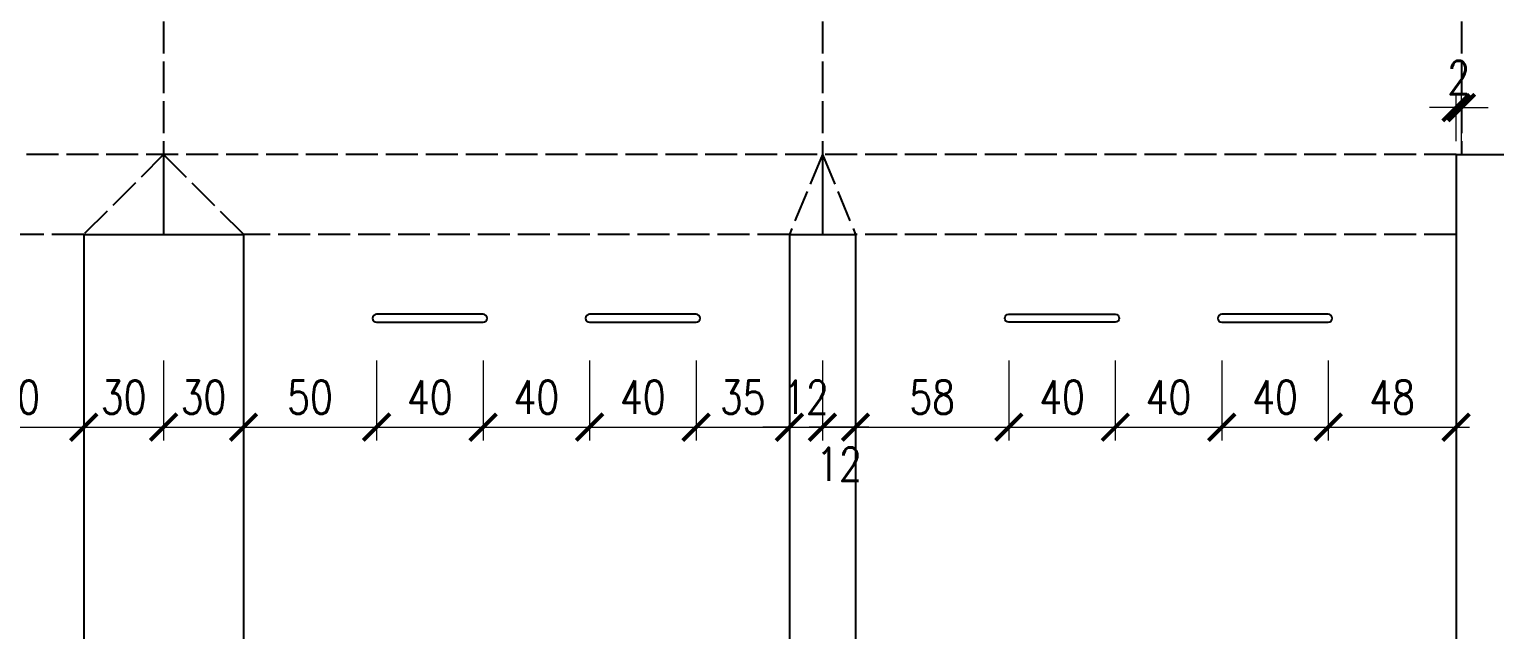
# Model space of a CAD drawing. Extents: x 5344 to 7391, y -1922 to -476.
# Drawn here: x 5950 to 6500, y -1502 to -1276 of the extents above; entities that cross this region are included whole.
import ezdxf

# ---------------------------------------------------------------- set-up
doc = ezdxf.new("R2010")
doc.units = 0
doc.header["$MEASUREMENT"] = 0
doc.linetypes.add('ACAD_ISO02W100', pattern=[15, 12, -3])
doc.layers.add('A-ANNO-DIMS', color=6, linetype='Continuous', lineweight=18)
doc.layers.add('cut line', color=5, linetype='Continuous')
doc.layers.add('fold line', color=8, linetype='ACAD_ISO02W100')
doc.styles.add('Romans', font='romans.shx', dxfattribs={"width": 0.8, "bigfont": 'gbcbig.shx'})
doc.dimstyles.new('AED-P1', dxfattribs={"dimscale": 0, "dimtxt": 2.5, "dimasz": 2, "dimexe": 1, "dimexo": 1, "dimgap": 1, "dimtad": 1, "dimdec": 0, "dimzin": 0, "dimdsep": 46, "dimtxsty": 'Romans', "dimblk": 'ARCHTICK', "dimcen": 1, "dimdle": 1, "dimclrd": 256, "dimclre": 256, "dimclrt": 3, "dimazin": 0, "dimtfac": 1, "dimtdec": 0, "dimtix": 1, "dimtmove": 2, "dimatfit": 3, "dimfxl": 0, "dimtolj": 1, "dimtzin": 0, "dimlwd": -1, "dimlwe": -1, "dimarcsym": 0})

# ---------------------------------------------------------------- blocks, each defined once
blk = doc.blocks.new('_ArchTick')
at = {"color": 0, "linetype": 'ByBlock', "const_width": 0.15}
blk.add_lwpolyline([(-0.5, -0.5), (0.5, 0.5)], dxfattribs=at)
blk = doc.blocks.new('*D60')
at = {"layer": 'A-ANNO-DIMS', "transparency": 16777216}
for p, q in [((5920.01, -1400.46), (5920.01, -1430.46)), ((5970.01, -1400.46), (5970.01, -1430.46)), ((5915.01, -1425.46), (5975.01, -1425.46))]:
    blk.add_line(p, q, dxfattribs=at)
at = {"layer": 'Defpoints', "color": 0, "transparency": 16777216}
for p in [(5920.01, -1386.07), (5970.01, -1386.07), (5970.01, -1425.46)]:
    blk.add_point(p, dxfattribs=at)
at = {"layer": 'A-ANNO-DIMS', "transparency": 16777216, "xscale": 10, "yscale": 10, "zscale": 10, "rotation": 180}
blk.add_blockref('_ArchTick', (5920.01, -1425.46), dxfattribs=at)
at = {"layer": 'A-ANNO-DIMS', "transparency": 16777216, "xscale": 10, "yscale": 10, "zscale": 10}
blk.add_blockref('_ArchTick', (5970.01, -1425.46), dxfattribs=at)
at = {"layer": 'A-ANNO-DIMS', "color": 3, "transparency": 16777216, "insert": (5945.01, -1414.21), "char_height": 12.5, "attachment_point": 5, "style": 'Romans'}
blk.add_mtext('\\A1;50', dxfattribs=at)
blk = doc.blocks.new('*D61')
at = {"layer": 'A-ANNO-DIMS', "transparency": 16777216}
for p, q in [((5970.01, -1400.46), (5970.01, -1430.46)), ((6000.01, -1400.46), (6000.01, -1430.46)), ((5965.01, -1425.46), (6005.01, -1425.46))]:
    blk.add_line(p, q, dxfattribs=at)
at = {"layer": 'Defpoints', "color": 0, "transparency": 16777216}
for p in [(6000.01, -1353.07), (5970.01, -1386.07), (6000.01, -1425.46)]:
    blk.add_point(p, dxfattribs=at)
at = {"layer": 'A-ANNO-DIMS', "transparency": 16777216, "xscale": 10, "yscale": 10, "zscale": 10, "rotation": 180}
blk.add_blockref('_ArchTick', (5970.01, -1425.46), dxfattribs=at)
at = {"layer": 'A-ANNO-DIMS', "transparency": 16777216, "xscale": 10, "yscale": 10, "zscale": 10}
blk.add_blockref('_ArchTick', (6000.01, -1425.46), dxfattribs=at)
at = {"layer": 'A-ANNO-DIMS', "color": 3, "transparency": 16777216, "insert": (5985.01, -1414.21), "char_height": 12.5, "attachment_point": 5, "style": 'Romans'}
blk.add_mtext('\\A1;30', dxfattribs=at)
blk = doc.blocks.new('*D62')
at = {"layer": 'A-ANNO-DIMS', "transparency": 16777216}
for p, q in [((6030.01, -1400.46), (6030.01, -1430.46)), ((6080.01, -1400.46), (6080.01, -1430.46)), ((6025.01, -1425.46), (6085.01, -1425.46))]:
    blk.add_line(p, q, dxfattribs=at)
at = {"layer": 'Defpoints', "color": 0, "transparency": 16777216}
for p in [(6030.01, -1386.07), (6080.01, -1386.07), (6080.01, -1425.46)]:
    blk.add_point(p, dxfattribs=at)
at = {"layer": 'A-ANNO-DIMS', "transparency": 16777216, "xscale": 10, "yscale": 10, "zscale": 10, "rotation": 180}
blk.add_blockref('_ArchTick', (6030.01, -1425.46), dxfattribs=at)
at = {"layer": 'A-ANNO-DIMS', "transparency": 16777216, "xscale": 10, "yscale": 10, "zscale": 10}
blk.add_blockref('_ArchTick', (6080.01, -1425.46), dxfattribs=at)
at = {"layer": 'A-ANNO-DIMS', "color": 3, "transparency": 16777216, "insert": (6055.01, -1414.21), "char_height": 12.5, "attachment_point": 5, "style": 'Romans'}
blk.add_mtext('\\A1;50', dxfattribs=at)
blk = doc.blocks.new('*D63')
at = {"layer": 'A-ANNO-DIMS', "transparency": 16777216}
for p, q in [((6080.01, -1400.46), (6080.01, -1430.46)), ((6120.01, -1400.46), (6120.01, -1430.46)), ((6075.01, -1425.46), (6125.01, -1425.46))]:
    blk.add_line(p, q, dxfattribs=at)
at = {"layer": 'Defpoints', "color": 0, "transparency": 16777216}
for p in [(6080.01, -1386.07), (6120.01, -1386.07), (6120.01, -1425.46)]:
    blk.add_point(p, dxfattribs=at)
at = {"layer": 'A-ANNO-DIMS', "transparency": 16777216, "xscale": 10, "yscale": 10, "zscale": 10, "rotation": 180}
blk.add_blockref('_ArchTick', (6080.01, -1425.46), dxfattribs=at)
at = {"layer": 'A-ANNO-DIMS', "transparency": 16777216, "xscale": 10, "yscale": 10, "zscale": 10}
blk.add_blockref('_ArchTick', (6120.01, -1425.46), dxfattribs=at)
at = {"layer": 'A-ANNO-DIMS', "color": 3, "transparency": 16777216, "insert": (6100.01, -1414.21), "char_height": 12.5, "attachment_point": 5, "style": 'Romans'}
blk.add_mtext('\\A1;40', dxfattribs=at)
blk = doc.blocks.new('*D64')
at = {"layer": 'A-ANNO-DIMS', "transparency": 16777216}
for p, q in [((6120.01, -1400.46), (6120.01, -1430.46)), ((6160.01, -1400.46), (6160.01, -1430.46)), ((6115.01, -1425.46), (6165.01, -1425.46))]:
    blk.add_line(p, q, dxfattribs=at)
at = {"layer": 'Defpoints', "color": 0, "transparency": 16777216}
for p in [(6120.01, -1386.07), (6160.01, -1386.07), (6160.01, -1425.46)]:
    blk.add_point(p, dxfattribs=at)
at = {"layer": 'A-ANNO-DIMS', "transparency": 16777216, "xscale": 10, "yscale": 10, "zscale": 10, "rotation": 180}
blk.add_blockref('_ArchTick', (6120.01, -1425.46), dxfattribs=at)
at = {"layer": 'A-ANNO-DIMS', "transparency": 16777216, "xscale": 10, "yscale": 10, "zscale": 10}
blk.add_blockref('_ArchTick', (6160.01, -1425.46), dxfattribs=at)
at = {"layer": 'A-ANNO-DIMS', "color": 3, "transparency": 16777216, "insert": (6140.01, -1414.21), "char_height": 12.5, "attachment_point": 5, "style": 'Romans'}
blk.add_mtext('\\A1;40', dxfattribs=at)
blk = doc.blocks.new('*D65')
at = {"layer": 'A-ANNO-DIMS', "transparency": 16777216}
for p, q in [((6160.01, -1400.46), (6160.01, -1430.46)), ((6200.01, -1400.46), (6200.01, -1430.46)), ((6155.01, -1425.46), (6205.01, -1425.46))]:
    blk.add_line(p, q, dxfattribs=at)
at = {"layer": 'Defpoints', "color": 0, "transparency": 16777216}
for p in [(6160.01, -1386.07), (6200.01, -1386.07), (6200.01, -1425.46)]:
    blk.add_point(p, dxfattribs=at)
at = {"layer": 'A-ANNO-DIMS', "transparency": 16777216, "xscale": 10, "yscale": 10, "zscale": 10, "rotation": 180}
blk.add_blockref('_ArchTick', (6160.01, -1425.46), dxfattribs=at)
at = {"layer": 'A-ANNO-DIMS', "transparency": 16777216, "xscale": 10, "yscale": 10, "zscale": 10}
blk.add_blockref('_ArchTick', (6200.01, -1425.46), dxfattribs=at)
at = {"layer": 'A-ANNO-DIMS', "color": 3, "transparency": 16777216, "insert": (6180.01, -1414.21), "char_height": 12.5, "attachment_point": 5, "style": 'Romans'}
blk.add_mtext('\\A1;40', dxfattribs=at)
blk = doc.blocks.new('*D66')
at = {"layer": 'A-ANNO-DIMS', "transparency": 16777216}
for p, q in [((6200.01, -1400.46), (6200.01, -1430.46)), ((6235.07, -1400.46), (6235.07, -1430.46)), ((6195.01, -1425.46), (6240.07, -1425.46))]:
    blk.add_line(p, q, dxfattribs=at)
at = {"layer": 'Defpoints', "color": 0, "transparency": 16777216}
for p in [(6200.01, -1386.07), (6235.07, -1386.07), (6235.07, -1425.46)]:
    blk.add_point(p, dxfattribs=at)
at = {"layer": 'A-ANNO-DIMS', "transparency": 16777216, "xscale": 10, "yscale": 10, "zscale": 10, "rotation": 180}
blk.add_blockref('_ArchTick', (6200.01, -1425.46), dxfattribs=at)
at = {"layer": 'A-ANNO-DIMS', "transparency": 16777216, "xscale": 10, "yscale": 10, "zscale": 10}
blk.add_blockref('_ArchTick', (6235.07, -1425.46), dxfattribs=at)
at = {"layer": 'A-ANNO-DIMS', "color": 3, "transparency": 16777216, "insert": (6217.54, -1414.21), "char_height": 12.5, "attachment_point": 5, "style": 'Romans'}
blk.add_mtext('\\A1;35', dxfattribs=at)
blk = doc.blocks.new('*D67')
at = {"layer": 'A-ANNO-DIMS', "transparency": 16777216}
for p, q in [((6259.92, -1400.46), (6259.92, -1430.46)), ((6317.49, -1400.46), (6317.49, -1430.46)), ((6254.92, -1425.46), (6322.49, -1425.46))]:
    blk.add_line(p, q, dxfattribs=at)
at = {"layer": 'Defpoints', "color": 0, "transparency": 16777216}
for p in [(6259.92, -1386.07), (6317.49, -1386.07), (6317.49, -1425.46)]:
    blk.add_point(p, dxfattribs=at)
at = {"layer": 'A-ANNO-DIMS', "transparency": 16777216, "xscale": 10, "yscale": 10, "zscale": 10, "rotation": 180}
blk.add_blockref('_ArchTick', (6259.92, -1425.46), dxfattribs=at)
at = {"layer": 'A-ANNO-DIMS', "transparency": 16777216, "xscale": 10, "yscale": 10, "zscale": 10}
blk.add_blockref('_ArchTick', (6317.49, -1425.46), dxfattribs=at)
at = {"layer": 'A-ANNO-DIMS', "color": 3, "transparency": 16777216, "insert": (6288.71, -1414.21), "char_height": 12.5, "attachment_point": 5, "style": 'Romans'}
blk.add_mtext('\\A1;58', dxfattribs=at)
blk = doc.blocks.new('*D68')
at = {"layer": 'A-ANNO-DIMS', "transparency": 16777216}
for p, q in [((6317.49, -1400.46), (6317.49, -1430.46)), ((6357.49, -1400.46), (6357.49, -1430.46)), ((6312.49, -1425.46), (6362.49, -1425.46))]:
    blk.add_line(p, q, dxfattribs=at)
at = {"layer": 'Defpoints', "color": 0, "transparency": 16777216}
for p in [(6317.49, -1386.07), (6357.49, -1386.07), (6357.49, -1425.46)]:
    blk.add_point(p, dxfattribs=at)
at = {"layer": 'A-ANNO-DIMS', "transparency": 16777216, "xscale": 10, "yscale": 10, "zscale": 10, "rotation": 180}
blk.add_blockref('_ArchTick', (6317.49, -1425.46), dxfattribs=at)
at = {"layer": 'A-ANNO-DIMS', "transparency": 16777216, "xscale": 10, "yscale": 10, "zscale": 10}
blk.add_blockref('_ArchTick', (6357.49, -1425.46), dxfattribs=at)
at = {"layer": 'A-ANNO-DIMS', "color": 3, "transparency": 16777216, "insert": (6337.49, -1414.21), "char_height": 12.5, "attachment_point": 5, "style": 'Romans'}
blk.add_mtext('\\A1;40', dxfattribs=at)
blk = doc.blocks.new('*D69')
at = {"layer": 'A-ANNO-DIMS', "transparency": 16777216}
for p, q in [((6357.49, -1400.46), (6357.49, -1430.46)), ((6397.49, -1400.46), (6397.49, -1430.46)), ((6352.49, -1425.46), (6402.49, -1425.46))]:
    blk.add_line(p, q, dxfattribs=at)
at = {"layer": 'Defpoints', "color": 0, "transparency": 16777216}
for p in [(6357.49, -1386.07), (6397.49, -1386.07), (6397.49, -1425.46)]:
    blk.add_point(p, dxfattribs=at)
at = {"layer": 'A-ANNO-DIMS', "transparency": 16777216, "xscale": 10, "yscale": 10, "zscale": 10, "rotation": 180}
blk.add_blockref('_ArchTick', (6357.49, -1425.46), dxfattribs=at)
at = {"layer": 'A-ANNO-DIMS', "transparency": 16777216, "xscale": 10, "yscale": 10, "zscale": 10}
blk.add_blockref('_ArchTick', (6397.49, -1425.46), dxfattribs=at)
at = {"layer": 'A-ANNO-DIMS', "color": 3, "transparency": 16777216, "insert": (6377.49, -1414.21), "char_height": 12.5, "attachment_point": 5, "style": 'Romans'}
blk.add_mtext('\\A1;40', dxfattribs=at)
blk = doc.blocks.new('*D70')
at = {"layer": 'A-ANNO-DIMS', "transparency": 16777216}
for p, q in [((6397.49, -1400.46), (6397.49, -1430.46)), ((6437.49, -1400.46), (6437.49, -1430.46)), ((6392.49, -1425.46), (6442.49, -1425.46))]:
    blk.add_line(p, q, dxfattribs=at)
at = {"layer": 'Defpoints', "color": 0, "transparency": 16777216}
for p in [(6397.49, -1386.07), (6437.49, -1386.07), (6437.49, -1425.46)]:
    blk.add_point(p, dxfattribs=at)
at = {"layer": 'A-ANNO-DIMS', "transparency": 16777216, "xscale": 10, "yscale": 10, "zscale": 10, "rotation": 180}
blk.add_blockref('_ArchTick', (6397.49, -1425.46), dxfattribs=at)
at = {"layer": 'A-ANNO-DIMS', "transparency": 16777216, "xscale": 10, "yscale": 10, "zscale": 10}
blk.add_blockref('_ArchTick', (6437.49, -1425.46), dxfattribs=at)
at = {"layer": 'A-ANNO-DIMS', "color": 3, "transparency": 16777216, "insert": (6417.49, -1414.21), "char_height": 12.5, "attachment_point": 5, "style": 'Romans'}
blk.add_mtext('\\A1;40', dxfattribs=at)
blk = doc.blocks.new('*D71')
at = {"layer": 'A-ANNO-DIMS', "transparency": 16777216}
for p, q in [((6437.49, -1400.46), (6437.49, -1430.46)), ((6485.49, -1400.46), (6485.49, -1430.46)), ((6432.49, -1425.46), (6490.49, -1425.46))]:
    blk.add_line(p, q, dxfattribs=at)
at = {"layer": 'Defpoints', "color": 0, "transparency": 16777216}
for p in [(6437.49, -1386.07), (6485.49, -1386.07), (6485.49, -1425.46)]:
    blk.add_point(p, dxfattribs=at)
at = {"layer": 'A-ANNO-DIMS', "transparency": 16777216, "xscale": 10, "yscale": 10, "zscale": 10, "rotation": 180}
blk.add_blockref('_ArchTick', (6437.49, -1425.46), dxfattribs=at)
at = {"layer": 'A-ANNO-DIMS', "transparency": 16777216, "xscale": 10, "yscale": 10, "zscale": 10}
blk.add_blockref('_ArchTick', (6485.49, -1425.46), dxfattribs=at)
at = {"layer": 'A-ANNO-DIMS', "color": 3, "transparency": 16777216, "insert": (6461.49, -1414.21), "char_height": 12.5, "attachment_point": 5, "style": 'Romans'}
blk.add_mtext('\\A1;48', dxfattribs=at)
blk = doc.blocks.new('*D76')
at = {"layer": 'A-ANNO-DIMS', "transparency": 16777216}
for p, q in [((6000.01, -1400.46), (6000.01, -1430.46)), ((6030.01, -1400.46), (6030.01, -1430.46)), ((5995.01, -1425.46), (6035.01, -1425.46))]:
    blk.add_line(p, q, dxfattribs=at)
at = {"layer": 'Defpoints', "color": 0, "transparency": 16777216}
for p in [(6030.01, -1353.07), (6000.01, -1386.07), (6030.01, -1425.46)]:
    blk.add_point(p, dxfattribs=at)
at = {"layer": 'A-ANNO-DIMS', "transparency": 16777216, "xscale": 10, "yscale": 10, "zscale": 10, "rotation": 180}
blk.add_blockref('_ArchTick', (6000.01, -1425.46), dxfattribs=at)
at = {"layer": 'A-ANNO-DIMS', "transparency": 16777216, "xscale": 10, "yscale": 10, "zscale": 10}
blk.add_blockref('_ArchTick', (6030.01, -1425.46), dxfattribs=at)
at = {"layer": 'A-ANNO-DIMS', "color": 3, "transparency": 16777216, "insert": (6015.01, -1414.21), "char_height": 12.5, "attachment_point": 5, "style": 'Romans'}
blk.add_mtext('\\A1;30', dxfattribs=at)
blk = doc.blocks.new('*D78')
at = {"layer": 'A-ANNO-DIMS', "transparency": 16777216}
for p, q in [((6235.07, -1400.46), (6235.07, -1430.46)), ((6247.49, -1400.46), (6247.49, -1430.46)), ((6235.07, -1425.46), (6225.07, -1425.46)), ((6235.07, -1425.46), (6247.49, -1425.46)), ((6247.49, -1425.46), (6257.49, -1425.46))]:
    blk.add_line(p, q, dxfattribs=at)
at = {"layer": 'Defpoints', "color": 0, "transparency": 16777216}
for p in [(6247.49, -1353.07), (6235.07, -1386.07), (6247.49, -1425.46)]:
    blk.add_point(p, dxfattribs=at)
at = {"layer": 'A-ANNO-DIMS', "transparency": 16777216, "xscale": 10, "yscale": 10, "zscale": 10}
blk.add_blockref('_ArchTick', (6235.07, -1425.46), dxfattribs=at)
at = {"layer": 'A-ANNO-DIMS', "transparency": 16777216, "xscale": 10, "yscale": 10, "zscale": 10, "rotation": 180}
blk.add_blockref('_ArchTick', (6247.49, -1425.46), dxfattribs=at)
at = {"layer": 'A-ANNO-DIMS', "color": 3, "transparency": 16777216, "insert": (6241.28, -1414.21), "char_height": 12.5, "attachment_point": 5, "style": 'Romans'}
blk.add_mtext('\\A1;12', dxfattribs=at)
blk = doc.blocks.new('*D77')
at = {"layer": 'A-ANNO-DIMS', "transparency": 16777216}
for p, q in [((6247.49, -1400.46), (6247.49, -1430.46)), ((6259.92, -1400.46), (6259.92, -1430.46)), ((6264.92, -1425.46), (6242.49, -1425.46))]:
    blk.add_line(p, q, dxfattribs=at)
at = {"layer": 'Defpoints', "color": 0, "transparency": 16777216}
for p in [(6247.49, -1353.07), (6259.92, -1386.07), (6247.49, -1425.46)]:
    blk.add_point(p, dxfattribs=at)
at = {"layer": 'A-ANNO-DIMS', "transparency": 16777216, "xscale": 10, "yscale": 10, "zscale": 10, "rotation": 180}
blk.add_blockref('_ArchTick', (6247.49, -1425.46), dxfattribs=at)
at = {"layer": 'A-ANNO-DIMS', "transparency": 16777216, "xscale": 10, "yscale": 10, "zscale": 10}
blk.add_blockref('_ArchTick', (6259.92, -1425.46), dxfattribs=at)
at = {"layer": 'A-ANNO-DIMS', "color": 3, "transparency": 16777216, "insert": (6253.71, -1439.36), "char_height": 12.5, "attachment_point": 5, "style": 'Romans'}
blk.add_mtext('\\A1;12', dxfattribs=at)
blk = doc.blocks.new('*D80')
at = {"layer": 'A-ANNO-DIMS', "transparency": 16777216}
for p, q in [((6485.49, -1318.07), (6485.49, -1300.41)), ((6487.49, -1318.07), (6487.49, -1300.41)), ((6485.49, -1305.41), (6475.49, -1305.41)), ((6485.49, -1305.41), (6487.49, -1305.41)), ((6487.49, -1305.41), (6497.49, -1305.41))]:
    blk.add_line(p, q, dxfattribs=at)
at = {"layer": 'Defpoints', "color": 0, "transparency": 16777216}
for p in [(6487.49, -1305.41), (6485.49, -1323.07), (6487.49, -1323.07)]:
    blk.add_point(p, dxfattribs=at)
at = {"layer": 'A-ANNO-DIMS', "transparency": 16777216, "xscale": 10, "yscale": 10, "zscale": 10}
blk.add_blockref('_ArchTick', (6485.49, -1305.41), dxfattribs=at)
at = {"layer": 'A-ANNO-DIMS', "transparency": 16777216, "xscale": 10, "yscale": 10, "zscale": 10, "rotation": 180}
blk.add_blockref('_ArchTick', (6487.49, -1305.41), dxfattribs=at)
at = {"layer": 'A-ANNO-DIMS', "color": 3, "transparency": 16777216, "insert": (6486.49, -1294.16), "char_height": 12.5, "attachment_point": 5, "style": 'Romans'}
blk.add_mtext('\\A1;2', dxfattribs=at)

msp = doc.modelspace()

# ---------------------------------------------------------------- linework, layer by layer
at = {"layer": 'cut line', "linetype": 'Continuous'}
for p, q in [((6000.01, -1323.07), (6000.01, -1353.07)), ((6247.49, -1323.07), (6247.49, -1353.07)), ((6485.49, -1323.07), (6517.49, -1323.07)), ((6485.49, -1323.07), (6485.49, -1688.07)), ((5970.01, -1353.07), (5970.01, -1688.07)), ((5970.01, -1353.07), (6030.01, -1353.07)), ((6030.01, -1353.07), (6030.01, -1688.07)), ((6235.07, -1353.07), (6235.07, -1688.07)), ((6235.07, -1353.07), (6259.92, -1353.07)), ((6259.92, -1353.07), (6259.92, -1688.07)), ((6120.01, -1383.07), (6080.01, -1383.07)), ((6080.01, -1386.07), (6120.01, -1386.07)), ((6200.01, -1383.07), (6160.01, -1383.07)), ((6160.01, -1386.07), (6200.01, -1386.07))]:
    msp.add_line(p, q, dxfattribs=at)
for points in [[(6357.49, -1383.07, -1), (6357.49, -1386.07), (6317.49, -1386.07, -1), (6317.49, -1383.07)], [(6397.49, -1383.07, 1), (6397.49, -1386.07), (6437.49, -1386.07, 1), (6437.49, -1383.07)]]:
    msp.add_lwpolyline(points, format="xyb", close=True, dxfattribs=at)
for centre, start, end in [((6080.01, -1384.57), 90, 270), ((6120.01, -1384.57), 270, 90), ((6160.01, -1384.57), 90, 270), ((6200.01, -1384.57), 270, 90)]:
    msp.add_arc(centre, 1.5, start, end, dxfattribs=at)
at = {"layer": 'fold line'}
for p, q in [((6000.01, -988.07), (6000.01, -1323.07)), ((6247.49, -988.07), (6247.49, -1323.07)), ((6487.49, -988.07), (6487.49, -1323.07)), ((6485.49, -1323.07), (5514.52, -1323.07)), ((6000.01, -1323.07), (5970.01, -1353.07)), ((6000.01, -1323.07), (6030.01, -1353.07)), ((6247.49, -1323.07), (6235.07, -1353.07)), ((6247.49, -1323.07), (6259.92, -1353.07)), ((5970.01, -1353.07), (5764.95, -1353.07)), ((6235.07, -1353.07), (6030.01, -1353.07)), ((6485.49, -1353.07), (6259.92, -1353.07))]:
    msp.add_line(p, q, dxfattribs=at)

# ---------------------------------------------------------------- dimensions: what is measured, and where the dimension line sits
at = {"layer": 'A-ANNO-DIMS'}
for base, p1, p2, picture, middle in [((6487.49, -1305.41), (6485.49, -1323.07), (6487.49, -1323.07), '*D80', (6486.49, -1294.16)), ((6000.01, -1425.46), (5970.01, -1386.07), (6000.01, -1353.07), '*D61', (5985.01, -1414.21)), ((6030.01, -1425.46), (6000.01, -1386.07), (6030.01, -1353.07), '*D76', (6015.01, -1414.21)), ((6247.49, -1425.46), (6235.07, -1386.07), (6247.49, -1353.07), '*D78', (6241.28, -1414.21)), ((5970.01, -1425.46), (5920.01, -1386.07), (5970.01, -1386.07), '*D60', (5945.01, -1414.21)), ((6080.01, -1425.46), (6030.01, -1386.07), (6080.01, -1386.07), '*D62', (6055.01, -1414.21)), ((6120.01, -1425.46), (6080.01, -1386.07), (6120.01, -1386.07), '*D63', (6100.01, -1414.21)), ((6160.01, -1425.46), (6120.01, -1386.07), (6160.01, -1386.07), '*D64', (6140.01, -1414.21)), ((6200.01, -1425.46), (6160.01, -1386.07), (6200.01, -1386.07), '*D65', (6180.01, -1414.21)), ((6235.07, -1425.46), (6200.01, -1386.07), (6235.07, -1386.07), '*D66', (6217.54, -1414.21)), ((6317.49, -1425.46), (6259.92, -1386.07), (6317.49, -1386.07), '*D67', (6288.71, -1414.21)), ((6357.49, -1425.46), (6317.49, -1386.07), (6357.49, -1386.07), '*D68', (6337.49, -1414.21)), ((6397.49, -1425.46), (6357.49, -1386.07), (6397.49, -1386.07), '*D69', (6377.49, -1414.21)), ((6437.49, -1425.46), (6397.49, -1386.07), (6437.49, -1386.07), '*D70', (6417.49, -1414.21)), ((6485.49, -1425.46), (6437.49, -1386.07), (6485.49, -1386.07), '*D71', (6461.49, -1414.21))]:
    dim = msp.add_linear_dim(base=base, p1=p1, p2=p2, dimstyle='AED-P1', override={"dimscale": 5, "dimsah": 1}, dxfattribs=at)
    dim.commit()
    dim.dimension.update_dxf_attribs({"geometry": picture, "text_midpoint": middle})
dim = msp.add_linear_dim(base=(6247.49, -1425.46), p1=(6259.92, -1386.07), p2=(6247.49, -1353.07), angle=180, dimstyle='AED-P1', override={"dimscale": 5, "dimsah": 1}, dxfattribs=at)
dim.commit()
dim.dimension.update_dxf_attribs({"geometry": '*D77', "text_midpoint": (6253.71, -1439.36), "dimtype": 160})

doc.saveas('drawing.dxf')
